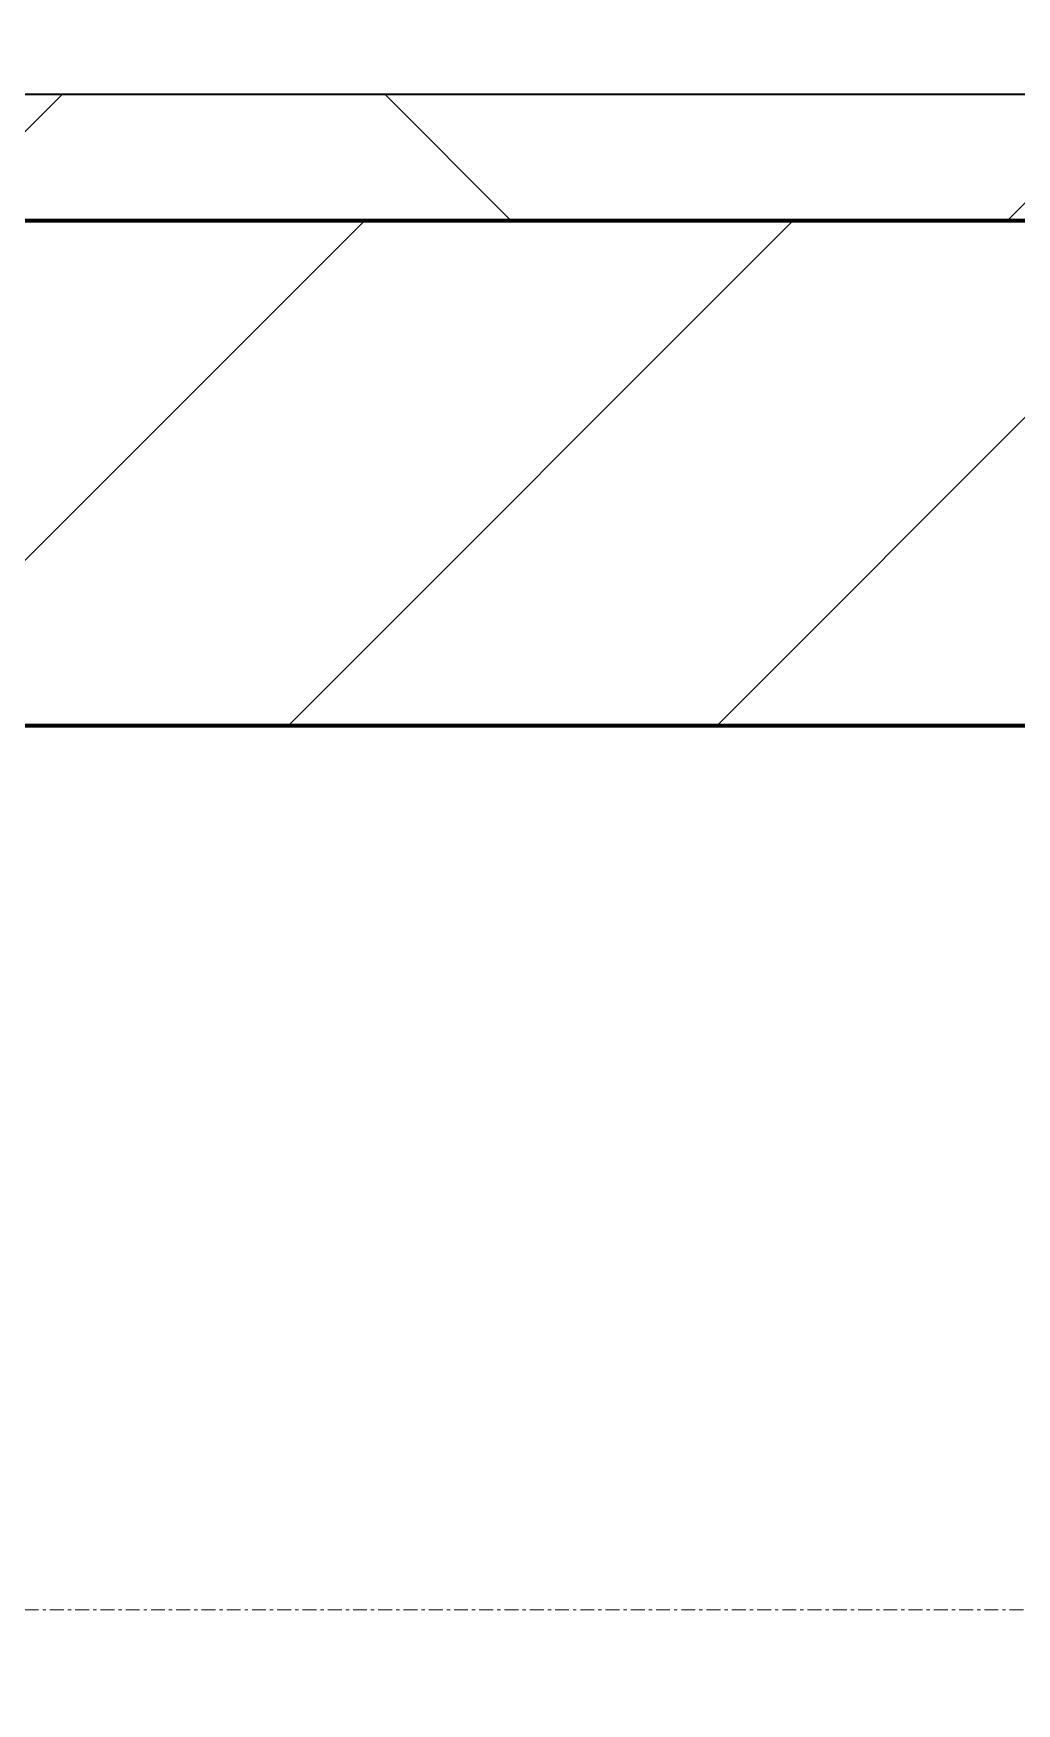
# Model space of a CAD drawing. Header units: millimetres. Extents: x -726012 to -647389, y -20772 to 18805.
# Drawn here: x -669564 to -669174, y 3542 to 4203 of the extents above; entities that cross this region are included whole.
import ezdxf
from ezdxf.xclip import XClip

# ---------------------------------------------------------------- set-up
doc = ezdxf.new("R2010")
doc.units = ezdxf.units.MM
doc.header["$XCLIPFRAME"] = 0
doc.linetypes.add('DPA_Grid _ Level 100', pattern=[10, 5.5, -1.6, 1.3, -1.6])
for name, color, linetype, lineweight in [('A-GLAZ-CURT', 2, 'Continuous', 9), ('A-WALL', 5, 'Continuous', 35), ('A-WALL-FNSH', 2, 'Continuous', 35), ('A-WALL-PATT', 1, 'Continuous', 35), ('S-GRID', 251, 'Continuous', 9)]:
    doc.layers.add(name, color=color, linetype=linetype, lineweight=lineweight)
doc.layers.add('A11_ALU.SOLID SHEET', color=2, linetype='Continuous')

# ---------------------------------------------------------------- blocks, each defined once
blk = doc.blocks.new('PPLS-PP19_Custom Tile Pattern - Custom Tile Pattern-V211-4233-01 ENLARGED MULTI-PURPOSE LEVEL - REFLECTED CEILING PLAN - SHEET 4')
at = {"layer": 'A-GLAZ-CURT'}
for p, q in [((-300, 0), (300, 0)), ((300, 0), (-300, 0)), ((195.99, 0), (213.31, 0)), ((213.31, 0), (195.99, 0)), ((230.06, 0), (300, 0)), ((-300, -50), (300, -50)), ((300, -50), (-300, -50))]:
    blk.add_line(p, q, dxfattribs=at)
for points, knots in [([(27.89, 0), (29.09, 0), (33.4, 0), (48.37, 0), (71.92, 0), (100.57, 0), (116.36, 0), (128.63, 0), (128.95, 0)], [-147.777612, -147.777612, -147.777612, -147.777612, -135.792042, -118.513713, -97.899267, -63.759246, -39.050993, -35.895543, -35.895543, -35.895543, -35.895543]), ([(136.44, 0), (121.66, 0), (86.93, 0), (51.16, 0), (31.18, 0)], [-106.750556, -106.750556, -106.750556, -106.750556, -59.610984, 0, 0, 0, 0]), ([(36.29, 0), (37.77, 0), (48.82, 0), (64.79, 0), (95.91, 0), (121.31, 0), (129.69, 0), (131.79, 0)], [-314.598523, -314.598523, -314.598523, -314.598523, -305.899624, -287.17622, -249.500363, -194.761443, -167.116454, -167.116454, -167.116454, -167.116454]), ([(63.45, 0), (70.57, 0), (93.75, 0), (116.33, 0), (131.77, 0)], [-368.048626, -368.048626, -368.048626, -368.048626, -346.313304, -297.680547, -297.680547, -297.680547, -297.680547]), ([(130.85, 0), (123.3, 0), (104.57, 0), (79.73, 0), (65.6, 0), (63.83, 0)], [-440.056607, -440.056607, -440.056607, -440.056607, -401.860199, -357.622665, -351.497959, -351.497959, -351.497959, -351.497959]), ([(94.4, 0), (94.4, 0), (94.64, 0), (99.11, 0), (108.97, 0), (120.79, 0), (139.94, 0), (163.31, 0), (185.23, 0), (193.62, 0), (194.69, 0), (194.79, 0)], [-2348.345796, -2348.345796, -2348.345796, -2348.345796, -2310.419338, -2233.599744, -2052.234781, -1843.028543, -1530.39897, -1095.004608, -529.74427, -295.064701, -265.121568, -265.121568, -265.121568, -265.121568]), ([(129.02, 0), (129.02, 0), (124.41, 0), (122.35, 0), (114.96, 0), (108.04, 0), (103.09, 0)], [-35.386604, -35.386604, -35.386604, -35.386604, -31.430235, -22.807238, -15.488593, 0, 0, 0, 0]), ([(157.9, 0), (156.77, 0), (151.67, 0), (143.29, 0), (134.04, 0), (126.24, 0), (118.6, 0), (114.23, 0), (111.98, 0), (105.66, 0), (105.23, 0), (105.23, 0)], [-10292.955006, -10292.955006, -10292.955006, -10292.955006, -10098.273015, -9847.788484, -9677.714971, -9567.007022, -9453.21225, -9220.200448, -9012.77275, -8966.157302, -8929.495943, -8929.495943, -8929.495943, -8929.495943]), ([(128.58, 0), (128.8, 0), (129.5, 0), (130.96, 0), (131.35, 0)], [-633.326174, -633.326174, -633.326174, -633.326174, -627.736123, -625.910216, -625.910216, -625.910216, -625.910216]), ([(131.69, 0), (133.17, 0), (140.16, 0), (152.67, 0), (161.24, 0), (162.19, 0), (162.75, 0)], [-625.402821, -625.402821, -625.402821, -625.402821, -618.981161, -602.094757, -592.980799, -581.414464, -581.414464, -581.414464, -581.414464]), ([(131.79, 0), (133.78, 0), (136.03, 0), (138.28, 0), (138.53, 0)], [-297.663442, -297.663442, -297.663442, -297.663442, -291.370682, -290.5735, -290.5735, -290.5735, -290.5735]), ([(137.1, 0), (136, 0), (134.34, 0), (131.98, 0), (131.81, 0)], [-670.405967, -670.405967, -670.405967, -670.405967, -651.020627, -649.549295, -649.549295, -649.549295, -649.549295]), ([(168.37, 0), (167.68, 0), (162.47, 0), (151.37, 0), (135.11, 0), (131.81, 0)], [-543.375029, -543.375029, -543.375029, -543.375029, -530.793311, -458.593899, -441.672547, -441.672547, -441.672547, -441.672547]), ([(193.8, 0), (193.33, 0), (190.11, 0), (183.13, 0), (171, 0), (161.95, 0), (161.28, 0), (158.35, 0), (157.85, 0), (157.77, 0)], [-11665.349007, -11665.349007, -11665.349007, -11665.349007, -11565.880756, -11105.624034, -10839.086983, -10768.332124, -10666.779182, -10580.760289, -10550.278881, -10550.278881, -10550.278881, -10550.278881]), ([(268.45, 0), (265.49, 0), (243.68, 0), (207.11, 0), (177.41, 0), (159.34, 0), (158.33, 0), (158.3, 0)], [-253.597744, -253.597744, -253.597744, -253.597744, -244.693688, -187.987675, -143.776725, -129.632772, -123.352749, -123.352749, -123.352749, -123.352749]), ([(159.07, 0), (159.13, 0), (160.84, 0), (165.21, 0), (174.15, 0), (185.98, 0), (208.82, 0), (219.42, 0), (230.06, 0)], [-115.643202, -115.643202, -115.643202, -115.643202, -114.681583, -87.660824, -65.295536, -41.623857, -24.459831, 0, 0, 0, 0]), ([(162.75, 0), (165.4, 0), (170.91, 0), (172.61, 0), (172.61, 0)], [-111.264224, -111.264224, -111.264224, -111.264224, -56.742688, -19.085662, -19.085662, -19.085662, -19.085662]), ([(247.1, 0), (246.76, 0), (245.04, 0), (238.34, 0), (226.56, 0), (221.1, 0), (200.27, 0), (182.99, 0), (174.27, 0), (169.67, 0), (168.99, 0)], [-9649.085549, -9649.085549, -9649.085549, -9649.085549, -9581.591397, -9406.094246, -9221.510254, -9016.44624, -8717.832359, -8253.978395, -8152.463617, -8069.855175, -8069.855175, -8069.855175, -8069.855175]), ([(215.22, 0), (214.62, 0), (210.55, 0), (203.98, 0), (187.54, 0), (175.3, 0), (169.49, 0)], [-203.825446, -203.825446, -203.825446, -203.825446, -198.527383, -184.406837, -162.427601, -142.916156, -142.916156, -142.916156, -142.916156]), ([(171.51, 0), (176.48, 0), (193.23, 0), (201.73, 0), (208.81, 0), (213.9, 0), (241.96, 0), (266.73, 0), (281.71, 0), (291.71, 0), (296.52, 0), (297.86, 0), (298.09, 0)], [-7971.819559, -7971.819559, -7971.819559, -7971.819559, -7784.112253, -7606.717214, -7289.299508, -7042.621073, -6582.165592, -6068.460911, -5766.029927, -5566.724884, -5280.360606, -5199.253518, -5199.253518, -5199.253518, -5199.253518]), ([(172.07, 0), (177.66, 0), (187.87, 0), (201.08, 0), (207.47, 0), (213.96, 0), (215.11, 0)], [-255.364076, -255.364076, -255.364076, -255.364076, -237.955587, -223.92608, -215.862851, -208.75215, -208.75215, -208.75215, -208.75215]), ([(268.16, 0), (266.9, 0), (251.48, 0), (230.43, 0), (219.94, 0), (219.02, 0)], [-11971.483157, -11971.483157, -11971.483157, -11971.483157, -11905.454923, -11162.864862, -10856.732305, -10856.732305, -10856.732305, -10856.732305]), ([(219.9, 0), (220.86, 0), (227.84, 0), (242.06, 0), (246.54, 0), (246.96, 0)], [-10670.940496, -10670.940496, -10670.940496, -10670.940496, -10511.382485, -9925.173265, -9834.877357, -9834.877357, -9834.877357, -9834.877357]), ([(284.76, 0), (284.76, 0), (285.09, 0), (287.47, 0), (293.59, 0), (297.76, 0), (300, 0)], [-4110.630118, -4110.630118, -4110.630118, -4110.630118, -4053.389046, -3959.664717, -3862.421465, -3746.95702, -3746.95702, -3746.95702, -3746.95702]), ([(297.38, 0), (295.84, 0), (291.62, 0), (285.38, 0), (284.87, 0)], [-4803.172655, -4803.172655, -4803.172655, -4803.172655, -4358.271401, -4143.037883, -4143.037883, -4143.037883, -4143.037883])]:
    blk.add_open_spline(points, degree=3, knots=knots, dxfattribs=at)
for points in [[(131.34, 0), (130.49, 0), (129.66, 0), (129.11, 0)], [(131.81, 0), (132.93, 0), (133.84, 0), (134.6, 0)], [(168.74, 0), (168.74, 0), (169.81, 0), (171.51, 0)], [(195.11, 0), (194.91, 0), (194.44, 0), (193.8, 0)], [(300, 0), (289.57, 0), (278.98, 0), (268.45, 0)], [(300, 0), (289.76, 0), (279.51, 0), (269.26, 0)]]:
    blk.add_open_spline(points, degree=3, dxfattribs=at)
blk = doc.blocks.new('PPLS-PP19_Custom Tile Pattern - Custom Tile Pattern-V212-4233-01 ENLARGED MULTI-PURPOSE LEVEL - REFLECTED CEILING PLAN - SHEET 4')
at = {"layer": 'A-GLAZ-CURT'}
for p, q in [((-300, 0), (300, 0)), ((300, 0), (-300, 0)), ((-293.07, 0), (-275.75, 0)), ((-275.75, 0), (-293.07, 0)), ((-222.32, 0), (-205, 0)), ((-205, 0), (-222.32, 0)), ((-300, -50), (300, -50)), ((300, -50), (-300, -50))]:
    blk.add_line(p, q, dxfattribs=at)
at = {"layer": 'A-GLAZ-CURT', "flags": 128}
for points in [[(-300, 0), (-291.56, 0), (-283.3, 0), (-275.2, 0), (-267.26, 0), (-259.45, 0), (-251.77, 0), (-244.2, 0), (-236.74, 0), (-229.36, 0), (-222.06, 0), (-214.83, 0), (-207.71, 0), (-200.76, 0), (-194.88, 0)], [(-125.17, 0), (-128.55, 0), (-134.16, 0), (-140.03, 0), (-145.5, 0), (-150.63, 0), (-155.53, 0), (-160.27, 0), (-164.95, 0), (-169.65, 0), (-174.47, 0), (-179.49, 0), (-184.81, 0), (-190.44, 0), (-196.37, 0), (-202.58, 0), (-209.04, 0), (-215.73, 0), (-222.63, 0), (-229.72, 0), (-236.97, 0), (-244.39, 0), (-251.96, 0), (-259.67, 0), (-267.51, 0), (-275.48, 0), (-283.55, 0), (-291.73, 0), (-300, 0)], [(-194.02, 0), (-187.54, 0), (-181.38, 0), (-175.58, 0), (-170.25, 0), (-165.64, 0), (-162.01, 0), (-159.53, 0), (-157.46, 0), (-154.52, 0), (-149.42, 0), (-141.84, 0), (-132.81, 0), (-126.38, 0)]]:
    blk.add_lwpolyline(points, dxfattribs=at)
at = {"layer": 'A-GLAZ-CURT'}
for points, knots in [([(-300, 0), (-284.65, 0), (-236.57, 0), (-174.61, 0), (-129.95, 0), (-110.8, 0), (-99.5, 0), (-91.46, 0)], [-5323.127839, -5323.127839, -5323.127839, -5323.127839, -4502.809032, -2700.551212, -1002.059161, -460.363443, 0, 0, 0, 0]), ([(-195, 0), (-201.23, 0), (-228.05, 0), (-262.56, 0), (-294.48, 0), (-300, 0)], [-15570.758768, -15570.758768, -15570.758768, -15570.758768, -15131.813646, -13729.592194, -13439.944408, -13439.944408, -13439.944408, -13439.944408]), ([(-194.88, 0), (-198.38, 0), (-212.97, 0), (-232.01, 0), (-255.22, 0), (-262.59, 0), (-264.9, 0), (-265.4, 0)], [-1580.679327, -1580.679327, -1580.679327, -1580.679327, -1400.429864, -858.079193, -543.655514, -208.940337, 0, 0, 0, 0]), ([(-258.6, 0), (-257.91, 0), (-254.26, 0), (-241.25, 0), (-225.99, 0), (-213.1, 0), (-203.71, 0), (-198.28, 0), (-195.9, 0)], [-5722.54675, -5722.54675, -5722.54675, -5722.54675, -5657.471696, -5413.335975, -5017.494783, -4832.723979, -4666.091899, -4531.949775, -4531.949775, -4531.949775, -4531.949775]), ([(-194.89, 0), (-195.75, 0), (-205, 0), (-216.65, 0), (-231.26, 0), (-233.46, 0), (-234, 0)], [-1467.800768, -1467.800768, -1467.800768, -1467.800768, -1422.553702, -978.033455, -846.069444, -682.911962, -682.911962, -682.911962, -682.911962]), ([(-233.49, 0), (-233.44, 0), (-232.38, 0), (-230.74, 0), (-225.3, 0), (-223.63, 0)], [-455.274641, -455.274641, -455.274641, -455.274641, -440.605512, -119.536984, 0, 0, 0, 0]), ([(-223.63, 0), (-219.39, 0), (-206.17, 0), (-188.58, 0), (-169.02, 0), (-152.12, 0), (-136.84, 0), (-129.54, 0), (-127.42, 0), (-127.37, 0)], [-5463.295695, -5463.295695, -5463.295695, -5463.295695, -5161.076232, -4739.070012, -4465.409639, -4149.119819, -3839.893365, -3647.167523, -3642.19713, -3642.19713, -3642.19713, -3642.19713]), ([(-126.55, 0), (-129.26, 0), (-149.59, 0), (-172.74, 0), (-194.89, 0)], [-17382.438416, -17382.438416, -17382.438416, -17382.438416, -17136.203329, -15573.425524, -15573.425524, -15573.425524, -15573.425524]), ([(-133.82, 0), (-135.51, 0), (-137.8, 0), (-149.31, 0), (-162.01, 0), (-176.88, 0), (-188.86, 0), (-194.22, 0)], [-2731.647847, -2731.647847, -2731.647847, -2731.647847, -2418.507304, -2308.929706, -2113.765672, -1763.376603, -1479.642584, -1479.642584, -1479.642584, -1479.642584]), ([(-137.88, 0), (-140.56, 0), (-147.66, 0), (-147.69, 0), (-158.72, 0), (-174.02, 0), (-182.92, 0), (-191, 0), (-194.11, 0)], [-3187.727384, -3187.727384, -3187.727384, -3187.727384, -2919.378265, -2477.344047, -2237.412286, -2029.680487, -1755.085331, -1593.863692, -1593.863692, -1593.863692, -1593.863692]), ([(-193.87, 0), (-191.35, 0), (-182.86, 0), (-171.77, 0), (-158.7, 0), (-157.22, 0)], [-4493.543421, -4493.543421, -4493.543421, -4493.543421, -4349.945572, -4000.813434, -3840.635403, -3840.635403, -3840.635403, -3840.635403]), ([(-152.35, 0), (-151.03, 0), (-147.71, 0), (-143.57, 0), (-138.62, 0)], [-3494.978217, -3494.978217, -3494.978217, -3494.978217, -3371.022232, -3227.460399, -3227.460399, -3227.460399, -3227.460399]), ([(-118.78, 0), (-121.86, 0), (-126.28, 0), (-136.96, 0), (-147.46, 0), (-150.03, 0), (-150.57, 0)], [-5938.474035, -5938.474035, -5938.474035, -5938.474035, -5700.061948, -5508.838257, -5298.784692, -5196.16478, -5196.16478, -5196.16478, -5196.16478]), ([(-150.34, 0), (-150.07, 0), (-147.75, 0), (-142.86, 0), (-132.2, 0), (-126.61, 0)], [-4948.728362, -4948.728362, -4948.728362, -4948.728362, -4883.323924, -4440.880425, -4100.0297, -4100.0297, -4100.0297, -4100.0297]), ([(-26.75, 0), (-27.82, 0), (-36.18, 0), (-53.55, 0), (-78.2, 0), (-110.94, 0), (-130.52, 0), (-147.74, 0), (-149.07, 0)], [-8718.362214, -8718.362214, -8718.362214, -8718.362214, -8532.293389, -8073.216054, -7508.296369, -7004.680444, -6449.282163, -6277.220794, -6277.220794, -6277.220794, -6277.220794]), ([(-148.23, 0), (-146.94, 0), (-140.15, 0), (-137.28, 0), (-133.93, 0), (-128.78, 0), (-126.5, 0)], [-6162.058746, -6162.058746, -6162.058746, -6162.058746, -6017.569127, -5560.701257, -5364.112219, -5231.017328, -5231.017328, -5231.017328, -5231.017328]), ([(-86.16, 0), (-91.37, 0), (-104.13, 0), (-122.65, 0), (-139.03, 0), (-146.11, 0), (-146.95, 0)], [-1681.3698, -1681.3698, -1681.3698, -1681.3698, -1374.161226, -945.742622, -741.901385, -489.130243, -489.130243, -489.130243, -489.130243]), ([(-146.69, 0), (-146.59, 0), (-145.49, 0), (-135.69, 0), (-128.29, 0), (-125.15, 0)], [-420.34245, -420.34245, -420.34245, -420.34245, -406.956646, -290.263673, 0, 0, 0, 0]), ([(-127.41, 0), (-131.63, 0), (-133.16, 0), (-134.09, 0), (-134.15, 0)], [-8540.990293, -8540.990293, -8540.990293, -8540.990293, -8266.114998, -8246.473386, -8246.473386, -8246.473386, -8246.473386]), ([(-134.15, 0), (-133.32, 0), (-130.31, 0), (-117.33, 0), (-92.04, 0), (-74.02, 0), (-62.74, 0), (-60.36, 0), (-59.97, 0)], [-7657.439573, -7657.439573, -7657.439573, -7657.439573, -7293.749979, -6839.55839, -6236.997189, -5713.340575, -5140.470607, -5006.787413, -5006.787413, -5006.787413, -5006.787413]), ([(-120.13, 0), (-120.14, 0), (-120.24, 0), (-121.3, 0), (-129.25, 0), (-133.82, 0)], [-2933.992132, -2933.992132, -2933.992132, -2933.992132, -2920.575025, -2840.280255, -2731.647847, -2731.647847, -2731.647847, -2731.647847]), ([(-113.43, 0), (-113.44, 0), (-113.96, 0), (-119.73, 0), (-125.12, 0), (-126.53, 0), (-126.68, 0)], [-328.499627, -328.499627, -328.499627, -328.499627, -282.672656, -98.539552, -24.539552, -15.219509, -15.219509, -15.219509, -15.219509]), ([(-126.5, 0), (-122.44, 0), (-108.71, 0), (-86.68, 0), (-66.81, 0), (-59.5, 0), (-58.19, 0)], [-5231.017328, -5231.017328, -5231.017328, -5231.017328, -4994.692869, -4542.524482, -4008.285538, -3878.979344, -3878.979344, -3878.979344, -3878.979344]), ([(-126.43, 0), (-125.28, 0), (-124.06, 0), (-123.43, 0), (-123.28, 0)], [-3611.207899, -3611.207899, -3611.207899, -3611.207899, -3488.92562, -3439.852845, -3439.852845, -3439.852845, -3439.852845]), ([(-125.75, 0), (-125.28, 0), (-120.38, 0), (-107.3, 0), (-90.42, 0), (-75.26, 0), (-68.41, 0), (-65.12, 0), (-63.63, 0)], [-4082.700899, -4082.700899, -4082.700899, -4082.700899, -4054.690705, -3793.097032, -3402.597032, -3144.956779, -3050.982048, -2969.237017, -2969.237017, -2969.237017, -2969.237017]), ([(-72.93, 0), (-75.51, 0), (-89.55, 0), (-108.92, 0), (-125.61, 0)], [-19442.345229, -19442.345229, -19442.345229, -19442.345229, -18935.241197, -17411.007533, -17411.007533, -17411.007533, -17411.007533]), ([(-125.15, 0), (-124.93, 0), (-121.96, 0), (-113.01, 0), (-98.9, 0), (-85.29, 0), (-71.67, 0), (-65.93, 0), (-65.07, 0)], [-3362.7396, -3362.7396, -3362.7396, -3362.7396, -3342.215224, -3074.362186, -2902.289527, -2605.247022, -2322.099534, -2241.8264, -2241.8264, -2241.8264, -2241.8264]), ([(-122.08, 0), (-122.01, 0), (-121.69, 0), (-121.2, 0), (-120.88, 0)], [-3136.336417, -3136.336417, -3136.336417, -3136.336417, -3110.304437, -3035.164275, -3035.164275, -3035.164275, -3035.164275]), ([(-58.72, 0), (-59.58, 0), (-65.71, 0), (-81.23, 0), (-99.51, 0), (-114.02, 0), (-117.28, 0), (-118.78, 0)], [-1113.463882, -1113.463882, -1113.463882, -1113.463882, -1060.00838, -740.068933, -229.489605, -116.330425, 0, 0, 0, 0]), ([(-117.74, 0), (-117.19, 0), (-114.78, 0), (-113.43, 0), (-113.43, 0)], [-821.249067, -821.249067, -821.249067, -821.249067, -394.672656, -330.879064, -330.879064, -330.879064, -330.879064]), ([(-58.19, 0), (-59, 0), (-66.64, 0), (-85.2, 0), (-107.61, 0), (-116.56, 0), (-117.56, 0)], [-2922.51265, -2922.51265, -2922.51265, -2922.51265, -2842.901703, -2193.204658, -1433.981041, -985.49888, -985.49888, -985.49888, -985.49888]), ([(-115.82, 0), (-114.96, 0), (-110.41, 0), (-96.78, 0), (-71.33, 0), (-42.53, 0), (-12.78, 0), (4.23, 0), (9.6, 0), (10.12, 0), (10.15, 0)], [-5724.064692, -5724.064692, -5724.064692, -5724.064692, -5430.283136, -5103.229623, -4799.173296, -4065.652676, -3589.737505, -3285.047089, -3066.359526, -3049.411384, -3049.411384, -3049.411384, -3049.411384]), ([(-58.23, 0), (-62.87, 0), (-75.76, 0), (-94, 0), (-112.01, 0), (-114.94, 0), (-115.63, 0)], [-1457.830044, -1457.830044, -1457.830044, -1457.830044, -1208.454564, -789.402658, -501.969187, -243.577221, -243.577221, -243.577221, -243.577221])]:
    blk.add_open_spline(points, degree=3, knots=knots, dxfattribs=at)
blk = doc.blocks.new('*U885')
at = {"layer": 'A-GLAZ-CURT'}
for name, p in [('PPLS-PP19_Custom Tile Pattern - Custom Tile Pattern-V211-4233-01 ENLARGED MULTI-PURPOSE LEVEL - REFLECTED CEILING PLAN - SHEET 4', (6600, 11720.41)), ('PPLS-PP19_Custom Tile Pattern - Custom Tile Pattern-V212-4233-01 ENLARGED MULTI-PURPOSE LEVEL - REFLECTED CEILING PLAN - SHEET 4', (7200, 11720.41))]:
    blk.add_blockref(name, p, dxfattribs=at)
blk = doc.blocks.new('*U1287')
blk.add_lwpolyline([(21173.36, -580), (28210, -580), (28210, -6849.96), (45954.15, -6849.96), (45954.15, 600), (82995.06, 600), (83086.47, 650), (90052, 650), (90392, 990), (103159.16, 990), (103159.16, 4990), (21173.36, 4990), (21173.36, 3485.45), (21203.36, 3485.45), (21203.36, 925.54), (21173.36, 925.54), (21173.36, -580)])
blk = doc.blocks.new('*U1069')
at = {"layer": 'S-GRID', "linetype": 'DPA_Grid _ Level 100'}
blk.add_line((24470.65, 11120.41), (-48391.93, 11120.41), dxfattribs=at)

msp = doc.modelspace()

# ---------------------------------------------------------------- hatches: boundary and pattern name
at = {"layer": 'A-WALL-PATT', "lineweight": 9}
h = msp.add_hatch(dxfattribs=at)
h.set_pattern_fill('FP_3', color=256, style=0, pattern_type=2)
h.set_pattern_definition([(45, (0, 0), (-212.13203, 212.13203), []), (135, (0, 0), (-212.13203, -212.13203), [])])
h.paths.add_polyline_path([(-661708.03, 4129.02), (-661758.03, 4179.02), (-698678.22, 4179.02), (-698678.22, 4129.02), (-663127.46, 4129.02)])
h = msp.add_hatch(dxfattribs=at)
h.set_pattern_fill('FP_2', color=256, style=0, pattern_type=2)
h.set_pattern_definition([(45, (0, 0), (-84.852814, 84.852814), [])])
h.paths.add_polyline_path([(-661508.03, 3929.02), (-661708.03, 4129.02), (-698478.22, 4129.02), (-698478.22, 3929.02), (-661790.87, 3929.02)])

# ---------------------------------------------------------------- linework, layer by layer
at = {"layer": 'A-WALL', "color": 7, "lineweight": 70}
for p, q in [((-698478.22, 4129.02), (-661708.03, 4129.02)), ((-661790.87, 3929.02), (-672727.37, 3929.02))]:
    msp.add_line(p, q, dxfattribs=at)
at = {"layer": 'A-WALL-FNSH', "color": 250}
for p, q in [((-698678.22, 4179.02), (-661758.03, 4179.02)), ((-661708.03, 4129.02), (-698678.22, 4129.02))]:
    msp.add_line(p, q, dxfattribs=at)

# ---------------------------------------------------------------- block references
msp.add_blockref('*U885', (-676282.37, -7541.39))

# ---------------------------------------------------------------- next in the draw order: block references
at = {"layer": 'A11_ALU.SOLID SHEET'}
ref = msp.add_blockref('*U1287', (-744682.37, 3579.02), dxfattribs=at)
XClip(ref).set_block_clipping_path([(22516.8245944298, -23612.0000696909), (92487.8891097467, 7199.9972603897)])

# ---------------------------------------------------------------- next in the draw order: block references
msp.add_blockref('*U1069', (-676282.37, -7541.39))

doc.saveas('drawing.dxf')
